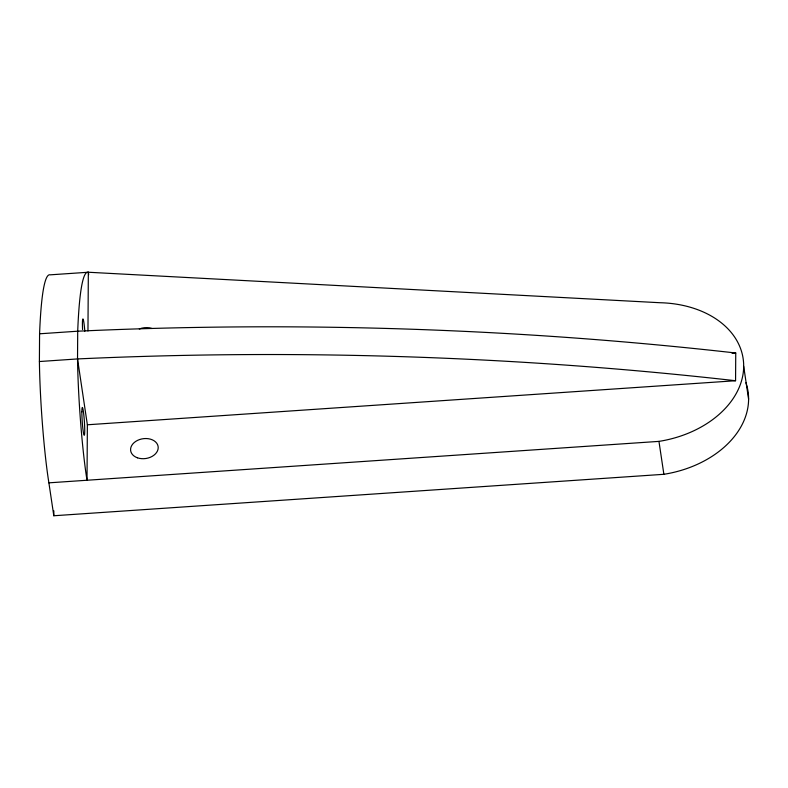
<?xml version="1.0" encoding="UTF-8"?>
<svg xmlns="http://www.w3.org/2000/svg" width="788" height="788" viewBox="0 0 788 788"><rect width="100%" height="100%" fill="white"/><g stroke="black" fill="none" stroke-linecap="round" stroke-linejoin="round"><path stroke-width="1.18" d="M745.921 382.732A96.56 69.462 -8.5 0 1 663.88 474.297L53.811 515.756L48.886 482.837A90.571 7.013 86.1 0 1 39.4 361.534L39.577 333.797A308.935 23.926 86.1 0 1 50.205 274.835L88.335 272.244L659.832 302.72A96.56 69.462 -8.5 0 1 743.685 366.321L748.6 399.24M53.811 515.756L53.84 510.831M39.4 361.534L77.529 358.934L87.37 424.781L87.015 480.247A90.571 7.013 86.1 0 1 77.529 358.934L77.707 331.206A308.935 23.926 86.1 0 1 88.335 272.244L88.689 274.598M87.96 330.98L88.335 272.244M87.37 424.781L735.568 380.732L735.746 353.004A2882.061 1989.572 0.4 0 0 77.707 331.206L39.577 333.797M732.062 353.251L735.746 353.004M48.886 482.837L658.955 441.379A96.56 69.462 -8.5 0 0 743.685 366.321M658.955 441.379L663.88 474.297M82.582 329.561A13.898 1.074 86.1 0 1 82.976 318.963A13.898 1.074 86.1 0 1 84.818 331.236M77.529 358.934A2882.061 1989.572 0.4 0 1 735.568 380.732M139.299 328.98A13.898 9.998 -8.5 0 1 152.054 328.517M137.417 457.798A13.898 9.998 -8.5 0 0 158.211 447.683A13.898 9.998 -8.5 0 0 137.536 440.384A13.898 9.998 -8.5 0 0 137.417 457.798M81.863 411.829A13.898 1.074 86.1 0 0 83.942 434.848A13.898 1.074 86.1 0 0 84.06 417.443A13.898 1.074 86.1 0 0 81.863 411.829"/></g></svg>
